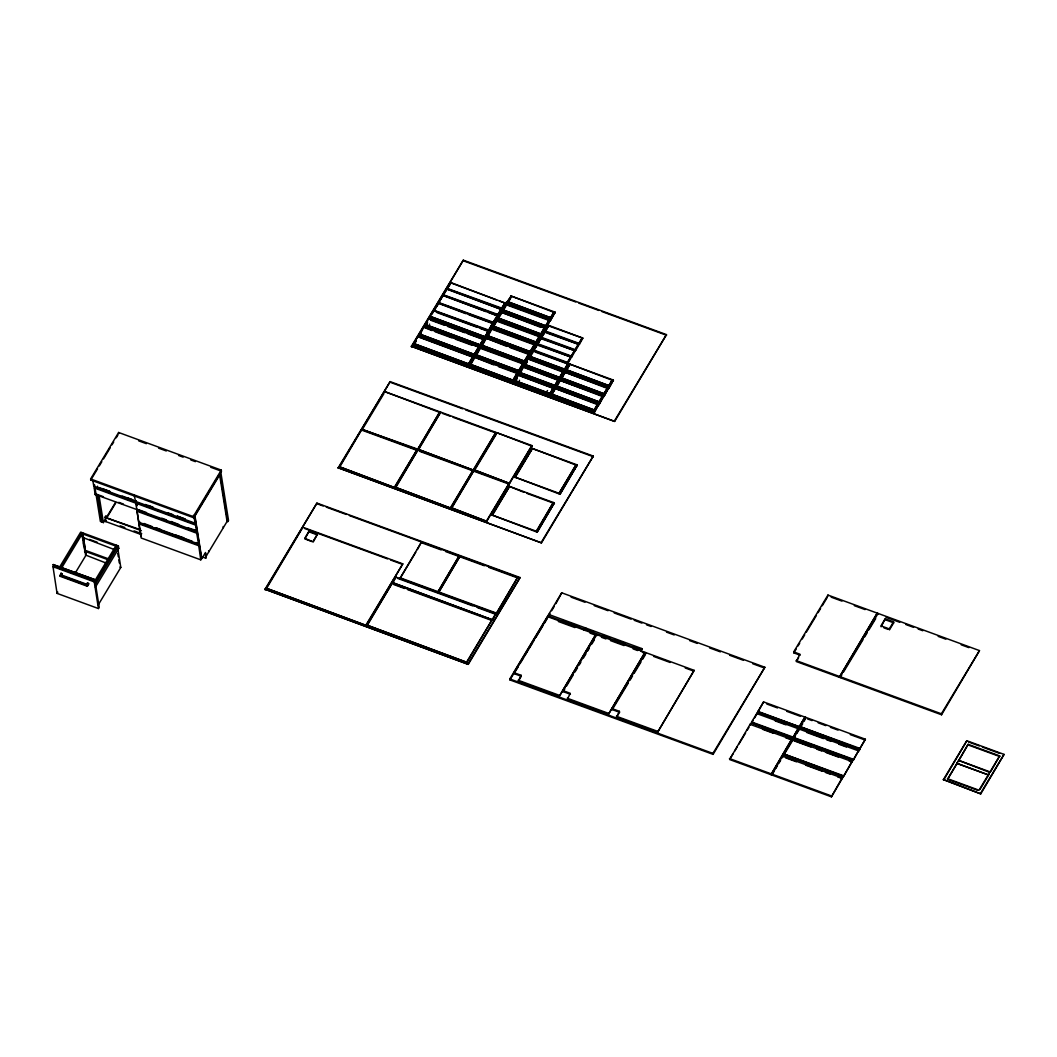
<?xml version="1.0" encoding="UTF-8"?>
<svg xmlns="http://www.w3.org/2000/svg" width="1057" height="1057" viewBox="0 0 1057 1057"><rect width="100%" height="100%" fill="white"/><g stroke="black" fill="none" stroke-linecap="round" stroke-linejoin="round"><path stroke-width="1.5" d="M193.867 516.662L195.611 525.091L94.245 487.924L95.13 494.742L95.672 493.566M136.881 509.685L135.679 503.092M136.274 502.656L135.904 501.071M195.611 525.091L196.866 533.243L137.093 511.284L138.731 522.528L139.009 521.616M139.986 524.616L139.511 521.59L138.956 524.219L141.162 538L200.777 559.84L201.543 558.572L194.633 515.393M196.721 533.124L198.875 545.795L139.26 523.942M751.54 722.09L758.028 711.427M783.871 754.037L792.552 739.398L792.591 740.296M859.777 748.726L865.392 739.226L805.778 717.386L800.202 726.661L859.988 749.215L860.107 748.501L800.347 726.754M95.328 494.517L136.723 509.527L141.096 536.414M135.573 501.613L134.08 494.755M138.877 522.277L196.972 543.43M782.682 756.746L782.576 755.9L771.808 774.979L831.423 796.833L865.392 739.226M798.18 729.317L798.114 728.445L793.12 737.733L751.738 722.565L750.378 724.825M799.013 729.634L798.973 728.735L793.952 738.037L853.567 759.877L858.588 750.589L858.628 751.474M547.526 390.522L547.077 391.13M750.153 724.613L750.338 723.926L729.594 759.521L770.976 774.675L804.945 717.082L763.577 701.914L757.961 711.427M791.759 739.992L791.719 739.094L770.976 774.675M798.154 728.683L756.746 713.567M798.986 728.986L858.575 750.893M831.423 796.833L842.218 777.714L842.297 778.599L837.712 776.908M849.154 761.014L852.206 762.137L852.153 761.251L843.658 776.34L783.898 754.024M136.683 509.976L136.895 508.906M115.794 546.046L94.245 581.812L98.446 608.555L57.065 593.387L52.995 566.671L94.496 581.958L94.879 581.244L53.484 565.997L53.273 564.649L94.786 579.606L99.213 607.286L98.446 608.555M198.742 545.663L200.777 559.84M750.245 724.389L791.68 739.451M751.738 722.565L751.712 721.944M792.459 739.86L852.114 761.608M90.625 478.953L118.622 432.485L221.27 470.114L221.441 471.184L193.444 517.653L90.796 480.023L90.625 478.953L193.272 516.582L193.444 517.653M90.796 480.023L97.574 468.766M99.279 465.952L101.816 461.724M103.52 458.91L110.311 447.64M112.002 444.825L113.694 442.011M116.244 437.783L117.935 434.969M59.773 566.816L80.676 532.147L118.384 545.967L118.78 548.385L95.368 587.23M60.024 568.6L81.759 532.53M61.517 568.138L82.248 533.745L85.749 555.612L74.968 573.489M83.503 537.59L86 555.189L82.75 532.9M62.958 576.21L86.78 584.944L87.48 582.896L88.669 583.993L87.308 586.252L59.839 576.184L61.081 573.224L62.284 574.321L61.465 575.669L62.165 573.621M82.684 537.445L113.984 549.429M57.065 593.387L57.831 592.118M94.469 484.582L100.389 521.497L103.388 522.594L115.662 502.207M115.768 502.855L106.678 517.943L139.762 529.465M85.498 555.004L106.281 563.13M106.361 520.744L105.859 521.603L105.079 516.754M86.78 584.944L87.48 582.896M87.308 586.252L88.563 583.292M94.786 579.606L53.273 564.649M116.31 545.201L116.296 546.231L81.746 533.56L82.499 533.323M94.734 583.015L117.301 545.571M94.985 584.798L118.384 545.967M98.235 604.881L120.802 567.424L117.803 548.689M193.272 516.582L221.27 470.114M220.147 474.157L194.95 515.975L193.457 515.42M197.091 530.786L187.816 527.747M199.099 543.338L195.941 542.532M205.6 553.168L205.758 558.215L202.693 557.092M206.102 556.286L227.585 520.625M205.758 558.215L205.494 552.52L201.795 558.664L194.845 515.327M265.03 589.251L316.941 503.092L520.084 577.545L468.277 664.351L265.03 589.251L468.277 664.351M338.214 467.789L390.125 381.63L593.268 456.082L541.461 542.888L338.214 467.789L541.461 542.888M411.398 346.326L463.31 260.167L666.465 334.62L614.645 421.426L411.398 346.326L614.645 421.426M265.122 589.885L316.941 503.092M338.319 468.423L390.125 381.63M411.503 346.96L463.31 260.167M472.624 356.817L467.353 365.973L412.6 345.599L413.102 344.357L468.304 364.586L467.802 365.828L473.126 357.002L468.872 364.057L413.617 343.512L468.872 364.057M413.67 343.829L417.872 336.443L473.126 357.002M477.658 348.863L473.1 356.434L418.347 336.06L418.849 334.818L474.051 355.046L473.549 356.288L477.513 348.691M419.418 334.303L423.619 326.917L478.821 347.145L474.619 354.531L419.365 333.972L474.619 354.531M483.26 339.165L478.847 346.894L424.095 326.534L424.597 325.292L479.799 345.52L479.297 346.762L483.762 339.35L480.354 344.992L425.112 324.446L480.354 344.992M425.152 324.763L428.508 318.791L483.762 339.35M485.255 336.879L430.001 316.32L485.255 336.879L488.651 331.224L483.736 338.782L428.983 318.408L429.486 317.166L484.687 337.394L484.185 338.636L487.303 332.453M430.054 316.638L433.41 310.666L488.651 331.224M433.885 310.282L438.589 303.082L492.839 323.27L488.585 330.339L489.127 330.841L433.938 310.613L437.783 304.826M438.563 302.513L442.817 295.458L438.615 302.844L493.817 323.072L498.072 316.017L443.266 295.313L438.615 302.844M443.24 294.758L446.649 289.103L443.293 295.075L498.494 315.303L501.903 309.661L447.098 288.957L443.293 295.075M447.071 288.389L450.969 282.932L447.124 288.72L502.326 308.948L505.722 303.306L450.929 282.602L447.124 288.72M266.285 588.841L302.897 527.258L402.809 563.87L366.184 625.467L266.179 588.194L366.184 625.467M339.469 467.379L361.785 429.525L416.987 449.753L394.671 487.607L339.363 466.732L394.671 487.607M438.404 411.913L384.642 391.592L439.844 411.834L417.515 449.687L362.313 429.459L383.916 393.627M433.938 310.613L438.589 303.082M413.102 345.784L415.877 341.186M418.849 336.245L419.92 334.474M420.765 333.074L423.672 327.234M424.597 326.719L427.358 322.121M430.04 317.668L430.556 316.823M432.247 313.995L433.449 310.996M413.155 346.101L416.194 341.054M418.902 336.575L421.175 332.783M424.65 327.036L427.623 322.094M309.04 531.235L304.786 538.29L313.216 541.99L317.364 534.287L309.04 531.235L304.892 538.938L311.828 541.475M313.11 541.343L317.364 534.287M488.585 330.339L492.787 322.953M493.817 323.072L493.209 322.24L497.464 315.184M498.494 315.303L497.887 314.471L501.295 308.829M502.326 308.948L501.718 308.115L505.127 302.474M493.262 322.57L497.517 315.501M497.939 314.801L501.348 309.146M501.771 308.446L505.18 302.791M394.565 486.96L416.987 449.753M417.515 449.687L439.844 411.834M467.802 365.828L468.304 364.586M468.819 363.74L473.074 356.671M473.549 356.288L474.051 355.046M474.567 354.201L478.821 347.145M479.297 346.762L479.799 345.52M480.301 344.674L483.71 339.02M484.185 338.636L484.687 337.394M485.203 336.549L488.598 330.907M489.087 330.524L492.839 323.27M493.764 322.755L498.019 315.686M498.442 314.986L501.85 309.331M502.273 308.631L505.682 302.976M489.127 330.841L493.342 323.455M395.397 487.277L417.819 450.057L473.021 470.286L450.705 508.153L395.397 487.277L450.705 508.153M418.255 449.344L440.677 412.138L495.878 432.366L473.549 470.233L418.255 449.344L473.549 470.233M513.068 382.713L513.53 380.124L518.287 373.24L513.068 382.713L468.687 366.449L469.136 364.89L469.136 366.317L470.14 365.26L512.566 381.115L470.14 365.26M469.652 364.044L474.408 357.16L470.206 364.546L469.652 364.044L470.206 364.546M518.815 373.187L519.264 370.597L524.021 363.714L518.815 373.187L474.329 356.275L474.884 355.363L475.386 356.962L475.888 355.72L518.26 371.258L518.26 372.685L518.815 371.76M475.399 354.505L480.155 347.634L475.941 355.02L475.399 354.505L475.941 355.02M524.549 363.648L525.012 361.058L529.768 354.174L524.549 363.648L480.182 347.383L480.631 345.824L480.631 347.251L481.622 346.194L524.061 362.049L481.622 346.194M481.133 344.978L485.89 338.095L481.688 345.48L481.133 344.978L481.688 345.48M530.297 354.121L530.759 351.519L535.516 344.648L530.297 354.121L485.824 337.209L486.379 336.285L486.365 337.712L487.369 336.655L529.755 352.192L529.253 353.434L530.297 352.694M486.881 335.439L491.637 328.568L487.436 335.954L486.881 335.439L487.436 335.954M536.044 344.582L536.507 341.992L540.404 336.522L536.044 344.582L491.558 327.67L492.113 326.758L492.113 328.185L493.117 327.128L535.489 342.653L534.987 343.895L536.044 343.155M492.628 325.913L496.526 320.443L493.183 326.415L492.628 325.913L493.183 326.415M540.933 336.47L541.395 333.867L545.306 328.41L540.933 336.47L496.46 319.558L497.015 318.633L497.015 320.06L498.006 319.003L540.391 334.541L539.889 335.769L540.933 335.043M497.517 317.787L501.428 312.317L498.072 318.289L497.517 317.787L498.072 318.289M545.835 328.344L546.297 325.754L550.195 320.284L545.835 328.344L501.348 311.432L501.903 310.52L501.903 311.934L502.907 310.877L545.28 326.415L544.778 327.657L545.835 326.917M502.419 309.661L506.316 304.205L502.96 310.177L502.419 309.661L502.96 310.177M550.723 320.218L551.186 317.629L555.084 312.159L550.723 320.218L506.343 303.954L506.792 302.394L507.347 302.897L506.792 302.394M507.307 301.549L511.205 296.079L507.862 302.051L507.307 301.549L507.862 302.051M469.691 365.392L469.704 364.361M475.439 355.865L475.452 354.835M481.173 346.326L481.186 345.295M486.92 336.8L486.933 335.769M492.668 327.26L492.681 326.23M497.556 319.148L497.57 318.117M502.458 311.022L502.471 309.992M506.845 302.712L507.36 301.866M396.335 486.537L417.819 450.057M418.347 449.991L440.677 412.138M468.687 366.449L474.408 357.16M474.434 356.922L480.155 347.634M480.182 347.383L485.89 338.095M485.929 337.857L491.637 328.568M492.113 328.185L496.526 320.443M496.565 320.205L501.428 312.317M501.454 312.079L506.316 304.205M506.343 303.954L511.205 296.079M470.695 364.731L474.91 357.345L517.283 372.883L513.081 380.269L470.642 364.414L513.081 380.269M476.443 355.205L480.644 347.819L523.03 363.344L518.828 370.73L476.39 354.875L518.828 370.73M482.19 345.665L486.392 338.28L528.777 353.818L524.563 361.203L482.137 345.348L524.563 361.203M487.938 336.139L492.139 328.753L534.512 344.278L530.31 351.664L487.885 335.809L530.31 351.664M493.672 326.6L497.028 320.628L539.414 336.152L536.058 342.124L493.632 326.283L536.058 342.124M498.574 318.474L501.93 312.502L544.302 328.04L540.946 334.012L498.521 318.157L540.946 334.012M503.462 310.362L506.818 304.39L549.191 319.914L545.848 325.886L503.409 310.031L545.848 325.886M506.25 303.306L507.294 304.006L507.796 302.764L550.168 318.289L550.168 319.716L550.723 318.804M508.364 302.236L511.707 296.264L554.093 311.802L550.737 317.774L508.311 301.919L550.737 317.774M513.068 381.3L512.011 382.026L512.513 380.784M513.028 379.939L517.283 372.883M517.758 372.5L518.26 371.258M518.776 370.412L523.03 363.344M524.563 362.234L523.506 362.961L524.008 361.719M524.51 360.873L528.777 353.818M529.253 353.434L529.755 352.192M530.257 351.347L534.512 344.278M534.987 343.895L535.489 342.653M536.005 341.807L539.414 336.152M539.889 335.769L540.391 334.541M540.893 333.682L544.302 328.04M544.778 327.657L545.28 326.415M545.795 325.569L549.191 319.914M549.666 319.531L550.168 318.289M550.684 317.444L554.093 311.802M366.092 624.819L402.809 563.87M512.513 382.211L513.015 380.969M518.26 372.685L518.762 371.443M524.008 363.146L524.51 361.904M529.742 353.619L530.244 352.377M535.489 344.08L535.991 342.838M540.391 335.954L540.893 334.712M545.28 327.842L545.782 326.6M550.168 319.716L550.671 318.474M513.583 380.454L517.785 373.068M519.317 370.915L523.532 363.529M525.065 361.375L529.266 354.003M530.812 351.849L535.014 344.463M536.56 342.309L539.902 336.337M541.448 334.197L544.804 328.225M546.337 326.071L549.693 320.099M551.239 317.946L554.595 311.974M514.072 380.626L518.287 373.24M519.819 371.099L524.021 363.714M525.567 361.56L529.768 354.174M531.314 352.034L535.516 344.648M537.062 342.494L540.404 336.522M541.95 334.382L545.306 328.41M546.839 326.256L550.195 320.284M551.741 318.131L555.084 312.159M366.924 625.123L392.107 583.319L492.02 619.931L466.93 662.382L366.924 625.123L466.93 662.382M392.53 582.605L395.86 577.096L495.759 613.721L492.549 619.878L392.53 582.605L492.549 619.878M367.03 625.77L392.107 583.319M392.636 583.253L395.86 577.096M553.036 388.011L548.623 395.754L513.794 382.383L514.349 381.458L549.561 394.367L549.059 395.609L553.538 388.196L550.129 393.838L514.865 380.612L518.26 374.958L553.538 388.196M558.426 380.071L523.162 366.845L519.753 372.487L555.017 385.726L558.426 380.071L553.511 387.628L518.683 374.257L519.238 373.346L554.463 386.241L553.96 387.483L557.079 381.3M562.866 372.09L558.4 379.503L523.585 366.132L524.14 365.22L559.351 378.129L558.849 379.371L561.967 373.187M524.642 364.374L528.051 358.719L563.262 371.628L559.919 377.6L524.642 364.374L559.919 377.6M567.715 363.648L563.302 371.39L528.474 358.019L529.029 357.094L564.24 370.003L563.751 371.245L568.217 363.833L564.808 369.474L529.544 356.249L532.939 350.607L568.217 363.833M513.847 382.7L514.349 381.458M515.763 379.529L518.26 374.958M518.736 374.574L519.238 373.346M519.806 372.817L523.162 366.845M523.638 366.462L524.14 365.22M524.695 364.691L528.051 358.719M528.526 358.336L529.029 357.094M529.597 356.579L532.939 350.607M533.415 350.224L537.273 344.423L571.375 357.226L568.019 363.198L533.468 350.541L537.326 344.754L534.776 348.982M537.247 343.855L541.158 338.399L537.3 344.186L571.85 356.843L575.206 350.871L541.105 338.068L537.749 344.04M541.078 337.5L544.989 332.043L541.131 337.83L575.682 350.488L579.038 344.516L544.936 331.713L541.58 337.685M544.91 331.145L548.808 325.688L544.963 331.475L579.513 344.133L582.869 338.161L548.755 325.358L545.412 331.33M533.468 350.541L536.824 344.569M537.3 344.186L540.655 338.214M541.131 337.83L544.487 331.858M544.963 331.475L548.319 325.503M514.349 382.885L515.406 381.115M519.238 374.759L520.308 373.002M521.154 371.588L523.202 367.162M524.127 366.647L526.901 362.049M529.029 358.521L530.086 356.751M514.402 383.202L517.375 378.261M524.18 366.964L527.166 362.023M529.081 358.838L533.547 351.426L532.992 350.924M437.757 592.211L459.148 555.903L437.757 592.211L400.048 578.377L421.426 542.069L417.409 549.574M400.867 577.016L415.745 552.322M450.599 507.505L473.021 470.286M473.444 469.585L495.878 432.366M451.431 507.809L473.853 470.59L509.078 483.498L486.748 521.365L451.431 507.809L486.748 521.365M474.276 469.889L496.711 432.67L531.922 445.578L509.606 483.445L474.276 469.889L509.606 483.445M451.537 508.457L473.853 470.59M474.382 470.537L495.984 434.691M568.019 363.198L567.424 362.379L570.82 356.724M571.85 356.843L571.256 356.024L574.651 350.369M575.682 350.488L575.074 349.669L578.483 344.014M579.513 344.133L578.906 343.314L582.315 337.659M567.477 362.696L570.872 357.055M571.308 356.341L574.704 350.686M575.127 349.986L578.536 344.331M578.959 343.631L582.367 337.976M549.059 395.609L549.561 394.367M550.129 393.838L553.485 387.866M553.96 387.483L554.463 386.241M555.017 385.726L558.373 379.754M558.849 379.371L559.351 378.129M559.866 377.283L563.262 371.628M563.751 371.245L564.24 370.003M564.808 369.474L568.164 363.502M594.827 411.265L594.787 409.905L598.685 404.435L594.325 412.507L549.851 395.595L550.393 394.671L550.895 396.283L551.397 395.041L593.77 410.565L593.77 411.992L594.325 411.081M550.908 393.825L554.819 388.355L551.463 394.327L550.908 393.825L551.463 394.327M599.715 403.14L599.676 401.779L603.587 396.322L599.213 404.382L554.74 387.47L555.295 386.558L555.784 388.157L556.286 386.915L598.672 402.453L598.672 403.88L599.227 402.955M555.797 385.699L559.708 380.243L556.352 386.215L555.797 385.699L556.352 386.215M604.617 395.014L604.062 394.512L604.617 395.014L604.578 393.666L608.475 388.196L604.115 396.256L559.734 379.992L560.184 378.432L560.184 379.859L561.188 378.802L603.613 394.657L561.241 379.119M560.699 377.587L564.597 372.117L561.254 378.089L560.699 377.587L561.254 378.089M609.506 386.902L609.466 385.541L613.364 380.071L609.004 388.144L564.53 371.232L565.072 370.307L565.574 371.919L566.076 370.677L608.462 386.201L608.449 387.628L609.004 386.717M565.587 369.461L569.498 363.991L566.142 369.963L565.587 369.461L566.142 369.963M550.948 395.173L550.961 394.142M555.85 387.06L555.85 386.03M560.738 378.935L560.752 377.904M565.627 370.822L565.64 369.791M549.944 396.243L554.819 388.355M554.846 388.117L559.708 380.243M559.734 379.992L564.597 372.117M564.623 371.879L569.498 363.991M550.895 396.283L551.397 395.041M551.913 394.195L555.308 388.54L597.694 404.078L594.338 410.05L551.913 394.195L594.338 410.05M555.784 388.157L556.286 386.915M556.801 386.069L560.21 380.428L602.582 395.952L599.227 401.924L556.801 386.069L599.227 401.924M560.686 380.044L561.188 378.802M561.69 377.944L565.099 372.302L607.471 387.827L604.128 393.799L561.69 377.944L604.128 393.799M565.574 371.919L566.076 370.677M566.592 369.831L569.987 364.176L612.373 379.714L609.017 385.686L566.592 369.831L609.017 385.686M551.965 394.512L555.308 388.54M556.854 386.4L560.21 380.428M561.743 378.274L565.099 372.302M566.644 370.148L569.987 364.176M438.589 592.515L459.98 556.207L438.589 592.515L496.288 613.655L517.679 577.347L496.288 613.655M486.643 520.718L509.078 483.498M509.5 482.798L531.922 445.578M491.267 514.733L508.549 486.061L509.091 486.577L491.822 515.248L509.54 486.431L553.34 502.485L536.612 531.658L554.33 502.841L537.167 532.16L491.267 514.733L491.822 515.248M559.457 493.738L577.188 464.921L560.012 494.24L514.112 476.813L531.394 448.142L531.948 448.644L514.667 477.315L532.398 448.512L576.184 464.565L558.968 493.553L575.92 466.428M491.373 515.38L509.038 486.246M514.217 477.46L531.896 448.327M492.324 515.42L509.54 486.431M515.169 477.5L532.398 448.512M593.281 411.807L593.77 410.565M594.285 409.72L597.694 404.078M598.17 403.695L598.672 402.453M599.174 401.607L602.582 395.952M604.115 394.829L603.058 395.569L603.56 394.327M604.076 393.481L607.471 387.827M607.96 387.443L608.462 386.201M608.964 385.356L612.373 379.714M593.77 411.992L594.272 410.75M598.672 403.88L599.174 402.638M603.56 395.754L604.062 394.512M608.449 387.628L608.951 386.386M594.84 410.235L598.196 404.263M599.729 402.109L603.085 396.137M604.63 393.984L607.973 388.011M609.519 385.871L612.875 379.899M594.325 412.507L594.774 410.935M595.342 410.407L598.685 404.435M599.213 404.382L599.663 402.809M600.231 402.294L603.587 396.322M604.115 396.256L604.564 394.697M605.119 394.169L608.475 388.196M609.004 388.144L609.453 386.571M610.021 386.056L613.364 380.071M536.11 531.473L553.34 502.485M558.968 493.553L576.184 464.565M536.612 531.658L553.842 502.67M537.167 532.16L554.33 502.841M560.012 494.24L577.188 464.921M466.824 661.735L492.02 619.931M492.443 619.23L495.759 613.721M468.172 663.704L520.084 577.545M541.356 542.241L593.268 456.082M614.553 420.778L666.465 334.62M509.804 678.951L561.716 592.805L764.858 667.258L713.105 754.381L509.95 679.928L509.804 678.951L712.947 753.416L713.105 754.381M519.053 679.981L521.286 676.269L514.032 673.613L513.887 672.648L547.632 616.641L645.034 652.341L608.475 714.255L567.424 699.219L570.252 693.3L562.998 690.644L596.743 634.649L596.901 635.614M548.9 614.527L548.2 616.905L548.9 614.527L584.957 627.739L584.257 630.117L584.957 627.739M509.95 679.928L514.217 672.86M515.908 670.046L519.317 664.391M521.022 661.563L522.726 658.736M525.276 654.508L526.981 651.68M529.531 647.439L532.081 643.211M533.785 640.383L549.957 613.549M551.662 610.721L554.212 606.48M555.916 603.653L561.716 592.805M514.032 673.613L518.26 666.61M519.938 663.809L534.287 640.014M535.965 637.212L542.717 626.008M544.408 623.207L546.931 619.019M559.351 696.259L595.91 634.345L559.351 696.259L518.3 681.21L521.127 675.304L513.887 672.648M585.089 630.421L585.789 628.043L641.824 648.575L641.123 650.967L641.824 648.575M570.397 694.277L563.156 691.622L564.848 688.82M566.539 686.019L573.277 674.815M574.968 672.014L577.505 667.813M579.183 665.012L580.874 662.211M583.411 658.022L585.935 653.821M587.626 651.02L589.304 648.218M591.841 644.017L594.378 639.815M608.475 714.255L645.034 652.341M612.122 708.652L645.867 652.645L694.158 670.349L657.586 732.263L616.548 717.214L619.376 711.308L612.122 708.652L612.28 709.617L619.521 712.273L617.288 715.985M612.28 709.617L628.307 683.02M629.998 680.219L632.522 676.018M634.213 673.217L640.965 662.026M642.656 659.224L645.18 655.023M657.586 732.263L694.158 670.349M712.947 753.416L764.858 667.258M793.701 651.918L827.948 595.065L877.244 613.126L839.311 677.299L796.265 661.523L799.938 654.204L793.701 651.918L793.847 652.882L800.096 655.168M730.44 758.12L732.963 753.932M734.641 751.144L737.165 746.955M738.856 744.154L745.581 732.99M747.259 730.202L748.951 727.401M751.553 723.08L753.139 720.451M754.724 717.809L763.577 701.914M793.847 652.882L796.357 648.721M798.035 645.946L799.7 643.171M802.21 639.023L804.707 634.861M806.385 632.086L816.414 615.451M818.078 612.677L820.589 608.515M822.254 605.74L827.274 597.416M797.031 660.255L798.563 657.718M804.945 717.082L799.383 726.608M771.808 774.979L774.2 771.015M775.798 768.373L777.397 765.73M778.983 763.075L780.581 760.432M782.18 757.79L795.353 735.91M796.938 733.281L802.659 723.794M804.298 721.072L805.778 717.386M839.311 677.299L877.244 613.126M839.985 676.639L878.076 613.43L979.482 650.597L941.549 714.77L840.143 677.603L839.985 676.639L941.391 713.805L941.549 714.77M840.143 677.603L841.834 674.802M843.526 671.988L862.988 639.683M864.692 636.882L867.229 632.667M868.92 629.853L875.685 618.622M885.211 618.794L880.957 625.85L889.281 628.902L889.439 629.866L893.693 622.811L893.535 621.846L885.211 618.794L881.115 626.814M889.281 628.902L893.535 621.846M941.391 713.805L979.482 650.597M943.425 779.59L966.825 740.746L1004.044 754.394L980.751 793.873L943.425 779.59L980.751 793.873M943.531 780.238L966.825 740.746M956.651 764.198L947.548 779.3L968.133 744.326L999.684 755.9L990.686 771.636M958.303 761.45L968.133 744.326M999.684 755.9L979.007 790.213L947.455 778.652M979.931 789.487L989.035 774.385M980.645 793.226L1004.044 754.394M758.054 711.401L799.647 726.846L758.173 711.903M793.094 737.112L751.659 722.023M793.847 737.535L853.488 759.336M783.924 753.985L843.565 775.798M53.114 566.79L53.484 565.997M519.331 380.282L519.489 380.507M429.618 324.314L429.486 324.129M94.364 488.043L94.734 487.251L195.902 524.404M463.415 260.815L575.761 301.985M578.84 303.121L598.843 310.454M601.922 311.577L666.557 335.267M555.189 312.806L510.716 295.894M550.221 318.619L507.796 302.764M549.627 319.214L507.294 304.006M496.526 299.924L450.48 282.748M499.591 301.047L505.722 303.306M507.452 305.222L550.301 320.932M501.718 308.115L447.573 288.574M549.865 326.375L582.869 338.161M501.903 309.661L446.649 289.103M545.333 326.732L502.907 310.877M544.725 327.326L502.405 312.119M540.814 327.366L500.926 312.145M545.359 331.013L578.906 343.314M497.887 314.471L443.742 294.929M546.033 332.73L579.038 344.516M485.797 311.511L442.817 295.458M488.863 312.634L496.539 315.448M540.444 334.858L498.006 319.003M539.836 335.452L497.503 320.245M541.528 337.368L575.074 349.669M497.662 321.473L540.51 337.17M542.201 339.086L575.206 350.871M493.209 322.24L439.065 302.698M465.793 313.665L438.14 303.227M468.859 314.788L493.381 323.786M535.542 342.983L493.117 327.128M537.696 343.723L571.256 356.024M534.934 343.578L492.615 328.37M538.383 345.441L571.375 357.226M492.773 329.586L535.622 345.295M488.532 330.009L434.374 310.467M437.109 312.634L477.368 327.393M480.459 328.529L488.202 331.37M533.864 350.078L567.424 362.379M535.04 351.981L567.768 363.965M613.47 380.718L568.996 363.819M529.795 352.51L487.369 336.655M529.2 353.104L486.867 337.896M429.538 317.496L484.74 337.725M506.924 346.419L485.388 337.91M509.976 347.528L529.874 354.822M484.132 338.319L428.983 318.408M529.544 356.249L564.755 369.157M430.661 320.192L444.601 325.292M447.692 326.428L464.736 332.678M467.828 333.814L483.313 339.482M529.081 357.425L564.293 370.333M566.129 370.994L608.502 386.532M528.474 358.019L563.698 370.928M565.521 371.588L607.907 387.126M528.104 359.05L561.386 371.549M608.581 388.844L564.094 371.932M424.65 325.609L479.852 345.837M479.244 346.432L424.095 326.534M523.453 362.643L481.12 347.436M431.969 330.577L424.174 327.419M435.061 331.713L452.092 337.963M455.197 339.099L472.228 345.335M481.279 348.651L524.127 364.361M524.193 365.537L557.422 377.719M523.585 366.132L558.796 379.04M560.633 379.714L603.005 395.252M557.977 380.216L523.704 367.347M603.692 396.97L559.206 380.058M418.902 335.148L474.104 355.377M518.313 371.575L475.888 355.72M519.753 372.487L554.965 385.395M473.496 355.971L418.347 336.06M517.705 372.17L475.386 356.962M519.291 373.663L554.515 386.571M557.858 387.8L598.724 402.77M417.925 336.773L471.131 356.566M493.896 364.916L473.906 356.975M498.494 366.607L518.379 373.887M518.683 374.257L553.908 387.166M555.744 387.84L598.117 403.364M518.313 375.288L553.088 388.329M598.79 405.082L554.317 388.17M514.865 380.612L550.076 393.521M415.203 345.428L468.357 364.903M514.402 381.788L549.614 394.697M551.45 395.358L593.823 410.896M467.749 365.497L412.6 345.599M511.958 381.709L469.638 366.502M513.794 382.383L549.019 395.292M550.842 395.952L593.228 411.49M390.231 382.277L462.556 408.782M465.635 409.918L593.373 456.73M442.315 413.34L449.978 416.154M453.043 417.277L495.971 433.013M532.028 446.226L496.711 432.67M577.294 465.569L531.394 448.142M515.116 477.183L558.915 493.236M831.185 597.165L841.967 601.116M854.294 605.635L865.075 609.585M885.911 617.222L899.732 622.282M905.889 624.542L913.565 627.356M918.176 629.047L922.787 630.738M938.154 636.367L945.83 639.181M961.196 644.81L968.886 647.624M885.37 619.759L893.693 622.811M417.409 449.04L362.313 429.459M361.89 430.159L417.092 450.401M419.457 451.26L473.126 470.933M473.959 471.237L509.17 484.146M523.915 492.311L508.549 486.061M526.967 493.421L554.436 503.489M883.89 627.832L888.052 629.364M492.271 515.103L536.058 531.156M796.106 660.559L839.152 676.335M968.489 741.961L979.337 745.938M982.442 747.074L999.499 753.337M317.034 503.74L323.191 505.999M326.269 507.122L346.286 514.455M349.365 515.578L518.643 577.624M571.097 597.152L584.957 602.239M594.193 605.621L608.039 610.695M614.196 612.954L631.121 619.151M634.2 620.287L641.903 623.102M646.514 624.793L651.125 626.484M666.518 632.126L674.221 634.953M689.6 640.595L697.303 643.409M709.617 647.928L720.385 651.865M729.621 655.248L743.467 660.334M752.703 663.717L763.471 667.667M421.532 542.717L441.152 549.904M445.671 551.569L459.253 556.537M460.086 556.854L484.383 565.746M488.929 567.424L517.785 577.994M138.705 440.861L146.368 443.676M158.629 448.168L166.293 450.969M178.541 455.461L183.138 457.153M190.802 459.954L195.4 461.645M210.726 467.26L221.441 471.184M968.238 744.974L999.79 756.548M990.052 771.887L958.488 760.327L988.652 771.98M562.575 620.446L579.104 626.51M593.505 631.782L585.935 629.007L585.789 628.043M602.596 635.112L610.166 637.886M614.712 639.551L625.308 643.449M634.398 646.778L641.969 649.553M548.055 615.94L584.098 629.153M584.931 629.457L640.965 649.989M304.535 528.46L387.536 558.889M390.614 560.012L401.369 563.949M558.347 621.49L574.942 627.567M590.031 633.103L594.562 634.755M601.433 637.279L605.952 638.93M610.484 640.595L624.066 645.576M633.117 648.892L637.648 650.544M642.167 652.209L645.193 653.318M653.57 656.384L670.164 662.475M685.253 667.998L692.811 670.759M309.146 531.882L317.47 534.921M766.787 704.002L777.516 707.939M786.712 711.308L800.506 716.355M807.469 718.905L812.053 720.597M818.171 722.829L825.808 725.631M830.392 727.308L838.042 730.11M850.264 734.602L864.018 739.636M399.942 577.73L437.664 591.563M438.496 591.867L496.195 613.007M949.054 779.841L977.606 790.306M397.498 578.311L472.809 605.912M477.42 607.603L494.332 613.8M799.356 727.573L757.869 712.392L799.277 727.718M775.204 720.9L785.932 724.825M806.663 732.435L823.469 738.592M826.534 739.715L831.119 741.393M838.756 744.194L846.406 746.995M393.746 584.521L404.514 588.472M407.579 589.595L492.126 620.578M751.448 723.054L792.909 738.077M793.662 738.526L853.382 760.393M762.639 729.317L773.367 733.241M785.628 737.746L790.226 739.424M794.124 740.851L810.93 747.008M817.048 749.254L821.633 750.932M826.217 752.61L838.452 757.103M102.172 488.611L109.836 491.413M128.227 498.151L132.825 499.842M148.284 505.51L152.869 507.188M177.325 516.146L184.962 518.947M99.12 487.594L109.849 491.518M122.11 496.01L132.838 499.948M145.245 504.493L152.882 507.294M168.169 512.896L172.753 514.574M177.338 516.252L184.975 519.053M95.566 486.801L195.188 523.228M95.804 493.923L103.467 496.737M118.794 502.352L123.392 504.044M138.903 509.818L146.54 512.619M161.827 518.221L166.411 519.912M170.983 521.484L178.646 524.391M138.414 510.148L196.496 531.354M197.197 532.543L137.582 510.61L137.146 511.284M783.739 754.975L843.354 776.829M782.59 756.204L842.204 778.058M785.734 757.869L796.436 761.793M805.606 765.149L822.425 771.306M825.477 772.429L830.062 774.107M156.172 527.866L160.756 529.544M176.043 535.146L183.839 537.841M143.963 523.492L152.076 526.558M155.168 527.694L192.268 541.29M139.603 523.241L199.205 545.002M105.581 515.908L107.087 516.45M105.185 517.402L141.374 530.667M205.454 554.33L206.419 555.691M120.194 525.818L124.805 527.509M134.028 530.891L141.717 533.706M104.352 521.048L141.202 534.551M518.141 680.246L559.193 695.281M567.265 698.241L608.317 713.29M616.39 716.25L657.441 731.285M729.449 758.543L770.83 773.711M771.663 774.015L831.264 795.868M117.697 547.988L118.78 548.385M89.541 539.44L97.165 542.241M108.448 558.836L85.564 550.459L84.56 551.12L108.594 559.933M119.811 567.054L120.802 567.424M62.284 574.321L61.081 573.224M87.586 583.596L88.669 583.993M61.359 574.968L86.674 584.244M59.721 575.484L87.203 585.552M94.469 485.533L93.835 486.616L92.924 480.988M878.076 613.43L878.222 614.408M827.948 595.065L828.107 596.029M853.356 760.234L793.741 738.381M800.189 727.89L859.803 749.73L800.109 728.022M792.829 738.222L751.527 722.909M645.867 652.645L646.025 653.622M619.376 711.308L619.521 712.273M562.998 690.644L563.156 691.622M547.632 616.641L547.777 617.618M521.127 675.304L521.286 676.269M220.807 472.241L228.523 520.427L227.757 521.709L220.041 473.523M219.631 475.016L227.083 521.471M223.172 526.518L223.344 527.588M208.586 550.737L208.757 551.807M136.194 500.926L136.974 505.735M136.036 500.859L136.802 505.669M118.622 432.485L118.794 433.568M117.803 553.617L118.305 556.735M118.807 559.853L119.309 562.985M97.561 486.22L98.063 489.391M99.081 495.72L103.388 522.594M97.508 494.755L101.882 522.052M83.001 539.387L84.996 551.873M81.97 535.001L82.499 538.251M83.252 542.928L83.741 546.059M53.405 564.438L53.92 567.701M988.255 774.86L956.704 763.286L988.255 774.86"/></g></svg>
